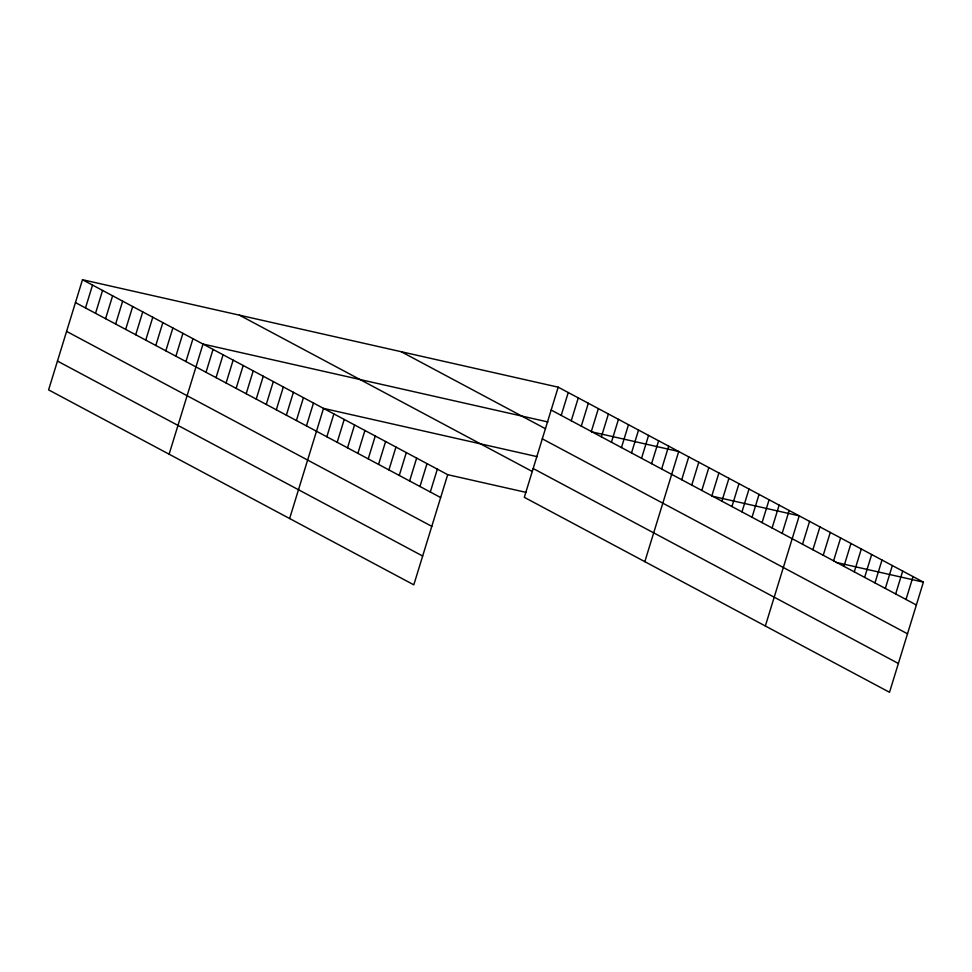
<?xml version="1.0" encoding="UTF-8"?>
<svg xmlns="http://www.w3.org/2000/svg" width="972" height="972" viewBox="0 0 972 972"><rect width="100%" height="100%" fill="white"/><g stroke="black" fill="none" stroke-linecap="round" stroke-linejoin="round"><path stroke-width="1.46" d="M82.486 279.717L48.6 389.869L413.805 584.828L447.691 474.676L82.486 279.717L558.195 387.172L923.4 582.131L889.514 692.283L524.309 497.324L558.195 387.172M85.5 307.942L92.534 285.088M95.535 313.312L102.57 290.446M105.584 318.67L112.618 295.804M115.632 324.028L122.654 301.162M125.667 329.387L132.702 306.532M135.716 334.757L142.75 311.891M145.751 340.115L152.786 317.249M155.799 345.473L162.834 322.607M165.835 350.831L172.87 327.977M175.883 356.202L182.918 333.335M185.931 361.56L192.966 338.693M169.116 454.203L203.002 344.052L547.892 421.957M206.015 372.276L213.05 349.422M216.051 377.646L223.086 354.78M226.099 383.004L233.134 360.138M236.147 388.363L243.182 365.496M246.183 393.721L253.218 370.867M256.231 399.091L263.266 376.225M266.267 404.449L273.302 381.583M276.315 409.807L283.35 386.941M286.363 415.166L293.398 392.311M296.399 420.536L303.434 397.67M306.447 425.894L313.482 403.028M289.632 518.538L323.518 408.386L537.188 456.658M326.835 436.78L333.87 413.914M337.187 442.309L344.222 419.442M347.526 447.825L354.561 424.958M357.878 453.353L364.913 430.487M368.23 458.869L375.265 436.015M378.57 464.397L385.605 441.531M388.922 469.926L395.956 447.059M399.273 475.442L406.308 452.575M409.613 480.97L416.648 458.104M419.965 486.498L427 463.632M430.304 492.014L437.339 469.148M561.208 415.396L568.243 392.53M571.244 420.755L578.279 397.9M581.292 426.125L588.327 403.259M591.328 431.483L598.363 408.617M601.376 436.841L608.411 413.975M611.424 442.211L618.459 419.345M621.46 447.57L628.495 424.703M631.508 452.928L638.543 430.061M641.544 458.286L648.579 435.42M651.592 463.656L658.627 440.79M661.64 469.014L668.675 446.148M644.825 561.658L678.711 451.506L591.498 431.811M681.724 479.731L688.759 456.864M691.76 485.101L698.795 462.235M701.808 490.459L708.843 467.593M711.856 495.817L718.891 472.951M721.892 501.175L728.927 478.309M731.94 506.546L738.975 483.679M741.976 511.904L749.011 489.038M752.024 517.262L759.059 494.396M762.072 522.62L769.095 499.754M772.108 527.99L779.143 505.124M782.156 533.349L789.191 510.482M765.341 625.992L799.227 515.84L712.014 496.145M802.544 544.235L809.579 521.369M812.896 549.751L819.931 526.885M823.235 555.279L830.27 532.413M833.587 560.808L840.622 537.941M843.939 566.324L850.962 543.457M854.279 571.852L861.313 548.986M864.63 577.368L871.665 554.514M874.97 582.896L882.005 560.03M885.322 588.425L892.357 565.558M895.674 593.941L902.709 571.074M906.013 599.469L913.048 576.603M447.691 474.676L526.18 492.403M836.187 562.423L923.4 582.131M551.16 410.038L916.365 604.997M401.217 351.718L545.584 428.786M542.303 438.846L907.508 633.793M533.166 468.516L898.371 663.475M239.477 315.183L532.243 471.469M75.452 302.584L440.656 497.543M66.594 331.391L431.799 526.35M57.457 361.074L422.662 556.02"/></g></svg>
